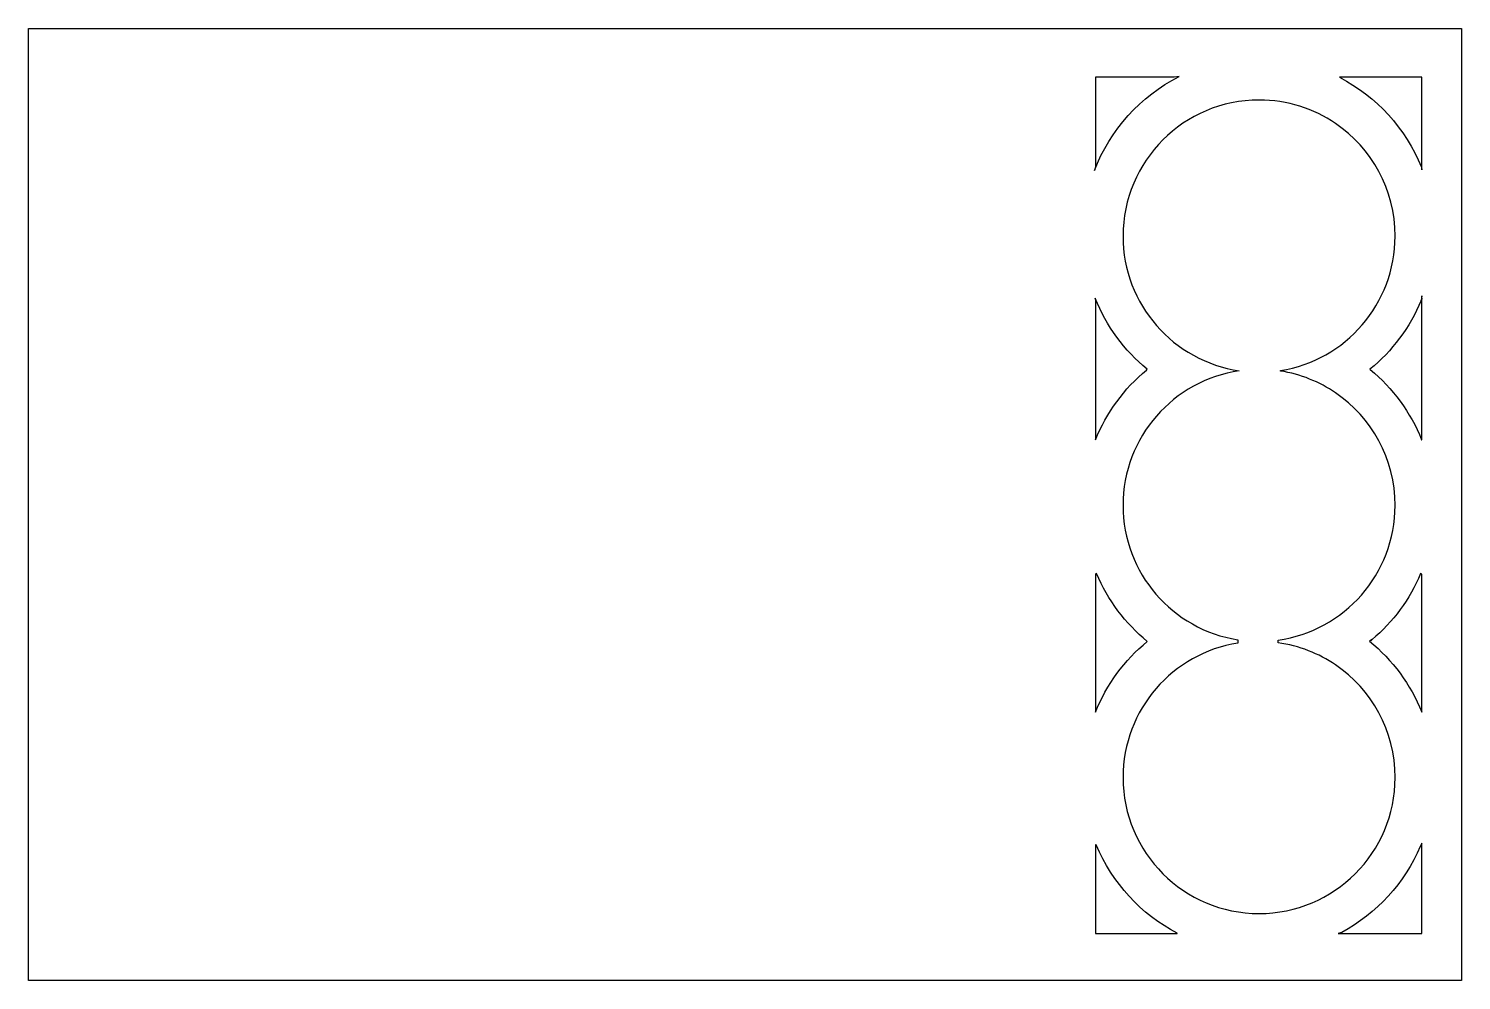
# Model space of a CAD drawing. Header units: centimetres. Extents: x -4.53 to 4.53, y -3.01 to 3.01.
import ezdxf

# ---------------------------------------------------------------- set-up
doc = ezdxf.new("R2010")
doc.units = ezdxf.units.CM
doc.header["$MEASUREMENT"] = 0
doc.layers.add('Camada 1', color=7, linetype='Continuous')

msp = doc.modelspace()

# ---------------------------------------------------------------- linework, layer by layer
at = {"layer": 'Camada 1'}
for points, knots in [([(-4.52898, 3.00793), (-4.52898, 3.00793), (-4.52898, -3.00793), (-4.52898, -3.00793), (-4.52898, -3.00793), (-4.52898, -3.00793), (4.52898, -3.00793), (4.52898, -3.00793), (4.52898, -3.00793), (4.52898, -3.00793), (4.52898, 3.00793), (4.52898, 3.00793), (4.52898, 3.00793), (4.52898, 3.00793), (-4.52898, 3.00793), (-4.52898, 3.00793)], [0, 0, 0, 0, 0.2, 0.2, 0.2, 0.2, 0.4, 0.4, 0.4, 0.4, 0.6, 0.6, 0.6, 0.6, 1, 1, 1, 1]), ([(2.21604, 2.13213), (2.21604, 2.13213), (2.21604, 2.70032), (2.21604, 2.70032), (2.21604, 2.70032), (2.21604, 2.70032), (2.71267, 2.70032), (2.71267, 2.70032), (2.71267, 2.70032), (2.71267, 2.70032), (2.74418, 2.70487), (2.74418, 2.70487), (2.74418, 2.70487), (2.49997, 2.58062), (2.30778, 2.36874), (2.20911, 2.11062), (2.20911, 2.11062), (2.20911, 2.11062), (2.21604, 2.13213), (2.21604, 2.13213)], [0, 0, 0, 0, 0.1666667, 0.1666667, 0.1666667, 0.1666667, 0.3333333, 0.3333333, 0.3333333, 0.3333333, 0.5, 0.5, 0.5, 0.5, 0.6666667, 0.6666667, 0.6666667, 0.6666667, 1, 1, 1, 1]), ([(4.27831, 2.11604), (4.27831, 2.11604), (4.2763, 2.13319), (4.2763, 2.13319), (4.2763, 2.13319), (4.17653, 2.37798), (3.9919, 2.5792), (3.75896, 2.70032), (3.75896, 2.70032), (3.75896, 2.70032), (4.27831, 2.70032), (4.27831, 2.70032), (4.27831, 2.70032), (4.27831, 2.70032), (4.27831, 2.11604), (4.27831, 2.11604)], [0, 0, 0, 0, 0.2, 0.2, 0.2, 0.2, 0.4, 0.4, 0.4, 0.4, 0.6, 0.6, 0.6, 0.6, 1, 1, 1, 1]), ([(2.3899, -1.72549), (2.3899, -1.29599), (2.70475, -0.94034), (3.11621, -0.87605), (3.11621, -0.87605), (3.11536, -0.86906), (3.11491, -0.86205), (3.11502, -0.85499), (3.11502, -0.85499), (2.70417, -0.79017), (2.3899, -0.43478), (2.3899, -0.0057), (2.3899, -0.0057), (2.3899, 0.42695), (2.70931, 0.78488), (3.12518, 0.84539), (3.12518, 0.84539), (2.70931, 0.90593), (2.3899, 1.26383), (2.3899, 1.69648), (2.3899, 1.69648), (2.3899, 2.17157), (2.77503, 2.55672), (3.25011, 2.55672), (3.25011, 2.55672), (3.4296, 2.55672), (3.59626, 2.50174), (3.73417, 2.40771), (3.73417, 2.40771), (3.96124, 2.25285), (4.11033, 1.99208), (4.11033, 1.69648), (4.11033, 1.69648), (4.11033, 1.26754), (3.7963, 0.91199), (3.38558, 0.84698), (3.38558, 0.84698), (3.38555, 0.84592), (3.3855, 0.84489), (3.38545, 0.84383), (3.38545, 0.84383), (3.51322, 0.82362), (3.63167, 0.77544), (3.73417, 0.70553), (3.73417, 0.70553), (3.96124, 0.55067), (4.11033, 0.2899), (4.11033, -0.0057), (4.11033, -0.0057), (4.11033, -0.43972), (3.78873, -0.79829), (3.37087, -0.85702), (3.37087, -0.85702), (3.37087, -0.86281), (3.37045, -0.86861), (3.36981, -0.87432), (3.36981, -0.87432), (3.5035, -0.89289), (3.62754, -0.94155), (3.73417, -1.01426), (3.73417, -1.01426), (3.96124, -1.16912), (4.11033, -1.42989), (4.11033, -1.72549), (4.11033, -1.72549), (4.11033, -2.20055), (3.7252, -2.5857), (3.25012, -2.5857), (3.25012, -2.5857), (2.77504, -2.5857), (2.3899, -2.20055), (2.3899, -1.72549)], [0, 0, 0, 0, 0.0526316, 0.0526316, 0.0526316, 0.0526316, 0.1052632, 0.1052632, 0.1052632, 0.1052632, 0.1578947, 0.1578947, 0.1578947, 0.1578947, 0.2105263, 0.2105263, 0.2105263, 0.2105263, 0.2631579, 0.2631579, 0.2631579, 0.2631579, 0.3157895, 0.3157895, 0.3157895, 0.3157895, 0.3684211, 0.3684211, 0.3684211, 0.3684211, 0.4210526, 0.4210526, 0.4210526, 0.4210526, 0.4736842, 0.4736842, 0.4736842, 0.4736842, 0.5263158, 0.5263158, 0.5263158, 0.5263158, 0.5789474, 0.5789474, 0.5789474, 0.5789474, 0.6315789, 0.6315789, 0.6315789, 0.6315789, 0.6842105, 0.6842105, 0.6842105, 0.6842105, 0.7368421, 0.7368421, 0.7368421, 0.7368421, 0.7894737, 0.7894737, 0.7894737, 0.7894737, 0.8421053, 0.8421053, 0.8421053, 0.8421053, 0.8947368, 0.8947368, 0.8947368, 0.8947368, 1, 1, 1, 1]), ([(2.21459, 1.30362), (2.28465, 1.12749), (2.39853, 0.9735), (2.5427, 0.85512), (2.5427, 0.85512), (2.5427, 0.85512), (2.53844, 0.84978), (2.53844, 0.84978), (2.53844, 0.84978), (2.39721, 0.73265), (2.28552, 0.5812), (2.21605, 0.40822), (2.21605, 0.40822), (2.21605, 0.40822), (2.21604, 1.28303), (2.21604, 1.28303), (2.21604, 1.28303), (2.21604, 1.28303), (2.21459, 1.30362), (2.21459, 1.30362)], [0, 0, 0, 0, 0.1666667, 0.1666667, 0.1666667, 0.1666667, 0.3333333, 0.3333333, 0.3333333, 0.3333333, 0.5, 0.5, 0.5, 0.5, 0.6666667, 0.6666667, 0.6666667, 0.6666667, 1, 1, 1, 1]), ([(4.27831, 0.40961), (4.27831, 0.40961), (4.27781, 0.40961), (4.27781, 0.40961), (4.27781, 0.40961), (4.20775, 0.58334), (4.09504, 0.73529), (3.95264, 0.85247), (3.95264, 0.85247), (3.95264, 0.85247), (3.95097, 0.85451), (3.95097, 0.85451), (3.95097, 0.85451), (4.09154, 0.96976), (4.20336, 1.11883), (4.27395, 1.28927), (4.27395, 1.28927), (4.27395, 1.28927), (4.27832, 1.31917), (4.27832, 1.31917), (4.27832, 1.31917), (4.27832, 1.31917), (4.27831, 0.40961), (4.27831, 0.40961)], [0, 0, 0, 0, 0.1428571, 0.1428571, 0.1428571, 0.1428571, 0.2857143, 0.2857143, 0.2857143, 0.2857143, 0.4285714, 0.4285714, 0.4285714, 0.4285714, 0.5714286, 0.5714286, 0.5714286, 0.5714286, 0.7142857, 0.7142857, 0.7142857, 0.7142857, 1, 1, 1, 1]), ([(4.27392, 1.2893), (4.27609, 1.29454), (4.27821, 1.2998), (4.2803, 1.3051), (4.2803, 1.3051), (4.2803, 1.3051), (4.27392, 1.2893), (4.27392, 1.2893)], [0, 0, 0, 0, 0.3333333, 0.3333333, 0.3333333, 0.3333333, 1, 1, 1, 1]), ([(4.27392, 1.2893), (4.27392, 1.2893), (4.27392, 1.2893), (4.27392, 1.2893), (4.27392, 1.2893), (4.27392, 1.2893), (4.27392, 1.2893), (4.27392, 1.2893)], [0, 0, 0, 0, 0.3333333, 0.3333333, 0.3333333, 0.3333333, 1, 1, 1, 1]), ([(2.21604, -1.29655), (2.21604, -1.29655), (2.21604, -0.43941), (2.21604, -0.43941), (2.21604, -0.43941), (2.21604, -0.43941), (2.22295, -0.43661), (2.22295, -0.43661), (2.22295, -0.43661), (2.2937, -0.60462), (2.40459, -0.75154), (2.5436, -0.86545), (2.5436, -0.86545), (2.5436, -0.86545), (2.54307, -0.86619), (2.54307, -0.86619), (2.54307, -0.86619), (2.39919, -0.98425), (2.28547, -1.13771), (2.21525, -1.31326), (2.21525, -1.31326), (2.21525, -1.31326), (2.21604, -1.29655), (2.21604, -1.29655)], [0, 0, 0, 0, 0.1428571, 0.1428571, 0.1428571, 0.1428571, 0.2857143, 0.2857143, 0.2857143, 0.2857143, 0.4285714, 0.4285714, 0.4285714, 0.4285714, 0.5714286, 0.5714286, 0.5714286, 0.5714286, 0.7142857, 0.7142857, 0.7142857, 0.7142857, 1, 1, 1, 1]), ([(4.27831, -1.31176), (4.20775, -1.13605), (4.09371, -0.98249), (3.94935, -0.86461), (3.94935, -0.86461), (3.94935, -0.86461), (3.96435, -0.85408), (3.96435, -0.85408), (3.96435, -0.85408), (4.09699, -0.74187), (4.20295, -0.59907), (4.27137, -0.43662), (4.27137, -0.43662), (4.27137, -0.43662), (4.27828, -0.4394), (4.27828, -0.4394), (4.27828, -0.4394), (4.27828, -0.4394), (4.27829, -1.31176), (4.27829, -1.31176), (4.27829, -1.31176), (4.27829, -1.31176), (4.27831, -1.31176), (4.27831, -1.31176)], [0, 0, 0, 0, 0.1428571, 0.1428571, 0.1428571, 0.1428571, 0.2857143, 0.2857143, 0.2857143, 0.2857143, 0.4285714, 0.4285714, 0.4285714, 0.4285714, 0.5714286, 0.5714286, 0.5714286, 0.5714286, 0.7142857, 0.7142857, 0.7142857, 0.7142857, 1, 1, 1, 1]), ([(3.95642, -0.86076), (3.95909, -0.85854), (3.96174, -0.85631), (3.96438, -0.85407), (3.96438, -0.85407), (3.96438, -0.85407), (3.95642, -0.86076), (3.95642, -0.86076)], [0, 0, 0, 0, 0.3333333, 0.3333333, 0.3333333, 0.3333333, 1, 1, 1, 1]), ([(3.95642, -0.86076), (3.95642, -0.86076), (3.95642, -0.86076), (3.95642, -0.86076), (3.95642, -0.86076), (3.95642, -0.86076), (3.95642, -0.86076), (3.95642, -0.86076)], [0, 0, 0, 0, 0.3333333, 0.3333333, 0.3333333, 0.3333333, 1, 1, 1, 1]), ([(2.73275, -2.71167), (2.73275, -2.71167), (2.21604, -2.71167), (2.21604, -2.71167), (2.21604, -2.71167), (2.21604, -2.71167), (2.21604, -2.15224), (2.21604, -2.15224), (2.21604, -2.15224), (2.21604, -2.15224), (2.2212, -2.15224), (2.2212, -2.15224), (2.2212, -2.15224), (2.3214, -2.39288), (2.5038, -2.59068), (2.73333, -2.71064), (2.73333, -2.71064), (2.73333, -2.71064), (2.73275, -2.71167), (2.73275, -2.71167)], [0, 0, 0, 0, 0.1666667, 0.1666667, 0.1666667, 0.1666667, 0.3333333, 0.3333333, 0.3333333, 0.3333333, 0.5, 0.5, 0.5, 0.5, 0.6666667, 0.6666667, 0.6666667, 0.6666667, 1, 1, 1, 1]), ([(4.27831, -2.71167), (4.27831, -2.71167), (3.75089, -2.71167), (3.75089, -2.71167), (3.75089, -2.71167), (3.75089, -2.71167), (3.77259, -2.7045), (3.77259, -2.7045), (3.77259, -2.7045), (3.99373, -2.58554), (4.16997, -2.39388), (4.26924, -2.1615), (4.26924, -2.1615), (4.26924, -2.1615), (4.27832, -2.14163), (4.27832, -2.14163), (4.27832, -2.14163), (4.27832, -2.14163), (4.27831, -2.71167), (4.27831, -2.71167)], [0, 0, 0, 0, 0.1666667, 0.1666667, 0.1666667, 0.1666667, 0.3333333, 0.3333333, 0.3333333, 0.3333333, 0.5, 0.5, 0.5, 0.5, 0.6666667, 0.6666667, 0.6666667, 0.6666667, 1, 1, 1, 1])]:
    msp.add_open_spline(points, degree=3, knots=knots, dxfattribs=at)

doc.saveas('drawing.dxf')
